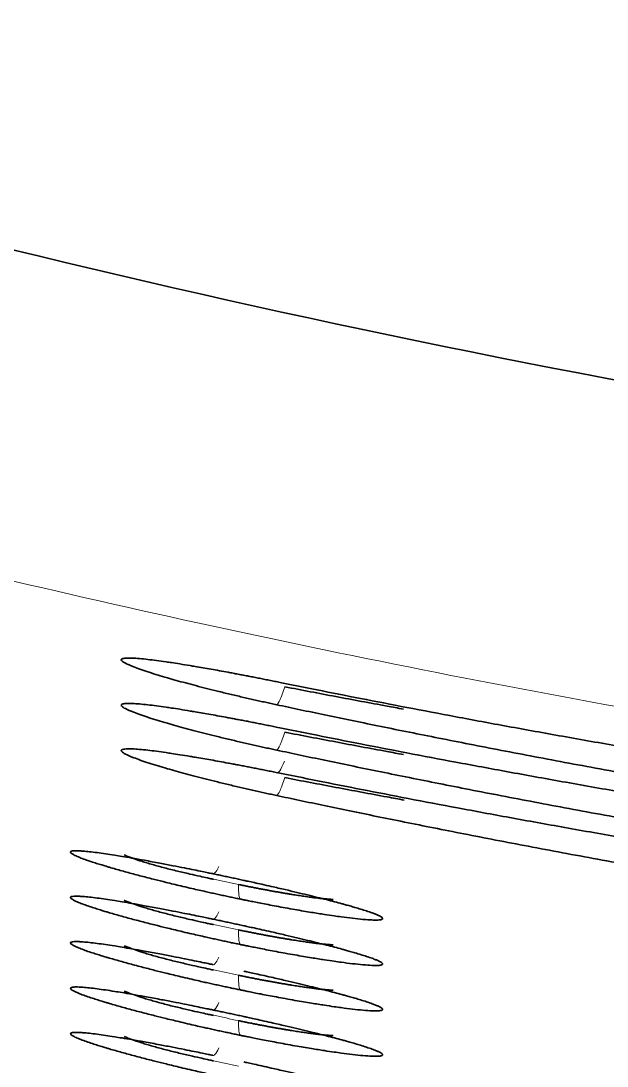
# Model space of a CAD drawing. Header units: inches. Extents: x -1096 to 3103, y -191 to 3207.
# Drawn here: x 1757.04 to 1760, y 3182.45 to 3187.72 of the extents above; entities that cross this region are included whole.
import ezdxf

# ---------------------------------------------------------------- set-up
doc = ezdxf.new("R2010")
doc.units = ezdxf.units.IN

msp = doc.modelspace()

# ---------------------------------------------------------------- linework, layer by layer
at = {"lineweight": 35}
for points, knots in [([(1752.9359, 3187.7199), (1755.8034, 3186.7921), (1760.1604, 3185.7478), (1766.0726, 3185.0488), (1770.5707, 3184.8716), (1775.0824, 3185.0456), (1781.0282, 3185.7467), (1785.4043, 3186.7916), (1788.2611, 3187.715)], [0, 0, 0, 0, 0.25, 0.375, 0.5, 0.625, 0.75, 1, 1, 1, 1]), ([(1758.3291, 3184.3878), (1758.3243, 3184.3888), (1758.3147, 3184.3907), (1758.3004, 3184.3936), (1758.2862, 3184.3964), (1758.2721, 3184.3992), (1758.2581, 3184.402), (1758.2442, 3184.4048), (1758.2304, 3184.4075), (1758.2168, 3184.4101), (1758.2032, 3184.4128), (1758.1897, 3184.4154), (1758.1764, 3184.418), (1758.1631, 3184.4205), (1758.15, 3184.423), (1758.137, 3184.4255), (1758.124, 3184.428), (1758.1112, 3184.4304), (1758.0985, 3184.4327), (1758.0752, 3184.4371), (1758.0418, 3184.4432), (1757.9993, 3184.4509), (1757.9583, 3184.4581), (1757.924, 3184.4639), (1757.8849, 3184.4705), (1757.8444, 3184.477), (1757.8042, 3184.4833), (1757.7466, 3184.4918), (1757.6728, 3184.5015), (1757.6135, 3184.5065), (1757.5806, 3184.5071), (1757.5647, 3184.5063), (1757.5549, 3184.5046), (1757.5496, 3184.5024), (1757.5475, 3184.5001), (1757.5471, 3184.4968), (1757.5507, 3184.4911), (1757.5676, 3184.4801), (1757.6009, 3184.4654), (1757.6442, 3184.4494), (1757.6856, 3184.4355), (1757.7307, 3184.4214), (1757.777, 3184.4076), (1757.824, 3184.3943), (1757.8717, 3184.3812), (1757.9225, 3184.3677), (1757.9763, 3184.3539), (1758.024, 3184.342), (1758.0639, 3184.3322), (1758.0949, 3184.3248), (1758.1256, 3184.3175), (1758.1561, 3184.3104), (1758.1864, 3184.3035), (1758.2162, 3184.2967), (1758.2456, 3184.2901), (1758.2746, 3184.2837), (1758.303, 3184.2775), (1758.3218, 3184.2735), (1758.3311, 3184.2715)], [0, 0, 0, 0, 0.005436, 0.010843, 0.016224, 0.021579, 0.026909, 0.032217, 0.037502, 0.042767, 0.048013, 0.053239, 0.058449, 0.063642, 0.06882, 0.073984, 0.079134, 0.084272, 0.089399, 0.094515, 0.112726, 0.130865, 0.148958, 0.167029, 0.17843, 0.204468, 0.227273, 0.242353, 0.301656, 0.370741, 0.401152, 0.428207, 0.451914, 0.472284, 0.48933, 0.50306, 0.533118, 0.576899, 0.634501, 0.669213, 0.701871, 0.732438, 0.760897, 0.785343, 0.809728, 0.834074, 0.858412, 0.882789, 0.895772, 0.908457, 0.920852, 0.932964, 0.9448, 0.956365, 0.967665, 0.978703, 0.989481, 1, 1, 1, 1]), ([(1782.8829, 3184.3878), (1782.8436, 3184.3798), (1782.7629, 3184.3634), (1782.6388, 3184.3386), (1782.5087, 3184.3129), (1782.3725, 3184.2862), (1782.2304, 3184.2587), (1782.0821, 3184.2305), (1781.9279, 3184.2014), (1781.7675, 3184.1717), (1781.6011, 3184.1413), (1781.4285, 3184.1102), (1781.2499, 3184.0786), (1781.0652, 3184.0465), (1780.8743, 3184.0139), (1780.6773, 3183.9809), (1780.4742, 3183.9476), (1780.2648, 3183.914), (1780.0493, 3183.8802), (1779.8007, 3183.842), (1779.5214, 3183.8004), (1779.2135, 3183.7562), (1778.9066, 3183.7136), (1778.6007, 3183.6728), (1778.2965, 3183.6338), (1777.9928, 3183.5963), (1777.6883, 3183.5602), (1777.3806, 3183.5254), (1777.0699, 3183.4917), (1776.7148, 3183.455), (1776.287, 3183.4135), (1775.7582, 3183.3662), (1775.1415, 3183.3168), (1774.437, 3183.268), (1773.75, 3183.2288), (1773.1237, 3183.2), (1772.601, 3183.1807), (1772.1191, 3183.1669), (1771.678, 3183.1576), (1771.2778, 3183.1519), (1770.9184, 3183.149), (1770.4227, 3183.1479), (1769.704, 3183.1529), (1768.6754, 3183.1757), (1767.7482, 3183.2136), (1767.0071, 3183.2546), (1766.5363, 3183.2844), (1766.1001, 3183.3152), (1765.6984, 3183.3464), (1765.3312, 3183.3772), (1764.9985, 3183.407), (1764.7002, 3183.4352), (1764.3593, 3183.469), (1763.9474, 3183.5123), (1763.4365, 3183.57), (1762.9504, 3183.6292), (1762.5068, 3183.6867), (1762.1234, 3183.7388), (1761.743, 3183.7929), (1761.3748, 3183.8476), (1761.0225, 3183.9021), (1760.6898, 3183.9554), (1760.3714, 3184.0082), (1760.0672, 3184.0603), (1759.7771, 3184.1113), (1759.5013, 3184.1612), (1759.2396, 3184.2097), (1758.9921, 3184.2567), (1758.7586, 3184.3019), (1758.5391, 3184.3453), (1758.3976, 3184.3739), (1758.3291, 3184.3878)], [0, 0, 0, 0, 0.004888, 0.010022, 0.015403, 0.021031, 0.026905, 0.033025, 0.039392, 0.046005, 0.052865, 0.059971, 0.067324, 0.074923, 0.082769, 0.090862, 0.099202, 0.10779, 0.116624, 0.125707, 0.138346, 0.150935, 0.163477, 0.175969, 0.188412, 0.200701, 0.213106, 0.225628, 0.238267, 0.251022, 0.268931, 0.290391, 0.315397, 0.34394, 0.376008, 0.398804, 0.419938, 0.439414, 0.457236, 0.473408, 0.487931, 0.500807, 0.533485, 0.575049, 0.625509, 0.645958, 0.665018, 0.68269, 0.698974, 0.713867, 0.727371, 0.739482, 0.750201, 0.768924, 0.789718, 0.812584, 0.828351, 0.844011, 0.859564, 0.875009, 0.889228, 0.902878, 0.915957, 0.928464, 0.9404, 0.951764, 0.962556, 0.972775, 0.982422, 0.991497, 1, 1, 1, 1]), ([(1758.3722, 3184.3618), (1758.415, 3184.3536), (1758.5007, 3184.3371), (1758.6295, 3184.3127), (1758.7585, 3184.2885), (1758.872, 3184.2674), (1758.9426, 3184.2544), (1758.9701, 3184.2493)], [0, 0, 0, 0, 0.215056, 0.430462, 0.646219, 0.862327, 1, 1, 1, 1]), ([(1758.3291, 3184.1589), (1758.3243, 3184.1598), (1758.3147, 3184.1618), (1758.3004, 3184.1646), (1758.2862, 3184.1675), (1758.2721, 3184.1703), (1758.2581, 3184.1731), (1758.2442, 3184.1758), (1758.2304, 3184.1785), (1758.2168, 3184.1812), (1758.2032, 3184.1839), (1758.1897, 3184.1865), (1758.1764, 3184.1891), (1758.1631, 3184.1916), (1758.15, 3184.1941), (1758.137, 3184.1966), (1758.124, 3184.199), (1758.1112, 3184.2014), (1758.0985, 3184.2038), (1758.0752, 3184.2082), (1758.0418, 3184.2143), (1757.9993, 3184.2219), (1757.9583, 3184.2291), (1757.924, 3184.235), (1757.8849, 3184.2415), (1757.8444, 3184.2481), (1757.8042, 3184.2543), (1757.7466, 3184.2629), (1757.6728, 3184.2725), (1757.6135, 3184.2776), (1757.5806, 3184.2782), (1757.5647, 3184.2774), (1757.5549, 3184.2757), (1757.5496, 3184.2735), (1757.5475, 3184.2711), (1757.5471, 3184.2679), (1757.5507, 3184.2622), (1757.5676, 3184.2512), (1757.6009, 3184.2365), (1757.6442, 3184.2205), (1757.6856, 3184.2066), (1757.7307, 3184.1924), (1757.777, 3184.1787), (1757.824, 3184.1654), (1757.8717, 3184.1523), (1757.9225, 3184.1388), (1757.9763, 3184.1249), (1758.024, 3184.113), (1758.0639, 3184.1033), (1758.0949, 3184.0959), (1758.1256, 3184.0886), (1758.1561, 3184.0815), (1758.1864, 3184.0745), (1758.2162, 3184.0678), (1758.2456, 3184.0612), (1758.2746, 3184.0548), (1758.303, 3184.0486), (1758.3218, 3184.0445), (1758.3311, 3184.0425)], [0, 0, 0, 0, 0.005436, 0.010843, 0.016224, 0.021579, 0.026909, 0.032217, 0.037502, 0.042767, 0.048013, 0.053239, 0.058449, 0.063642, 0.06882, 0.073984, 0.079134, 0.084272, 0.089399, 0.094515, 0.112726, 0.130865, 0.148958, 0.167029, 0.17843, 0.204468, 0.227273, 0.242353, 0.301656, 0.370741, 0.401152, 0.428207, 0.451914, 0.472284, 0.48933, 0.50306, 0.533118, 0.576899, 0.634501, 0.669213, 0.701871, 0.732438, 0.760897, 0.785343, 0.809728, 0.834074, 0.858412, 0.882789, 0.895772, 0.908457, 0.920852, 0.932964, 0.9448, 0.956365, 0.967665, 0.978703, 0.989481, 1, 1, 1, 1]), ([(1758.3311, 3184.2715), (1758.3705, 3184.2631), (1758.4511, 3184.2459), (1758.5752, 3184.2199), (1758.7053, 3184.1929), (1758.8414, 3184.165), (1758.9836, 3184.1361), (1759.1318, 3184.1065), (1759.286, 3184.076), (1759.4464, 3184.0448), (1759.6128, 3184.013), (1759.7853, 3183.9804), (1759.9639, 3183.9473), (1760.1486, 3183.9137), (1760.3395, 3183.8796), (1760.5365, 3183.845), (1760.7396, 3183.8101), (1760.9489, 3183.7749), (1761.1643, 3183.7395), (1761.4129, 3183.6996), (1761.6923, 3183.6561), (1762, 3183.6099), (1762.3069, 3183.5654), (1762.6128, 3183.5228), (1762.9169, 3183.482), (1763.2206, 3183.4429), (1763.5251, 3183.4054), (1763.8327, 3183.3691), (1764.1434, 3183.3342), (1764.4984, 3183.2961), (1764.926, 3183.2531), (1765.4547, 3183.2044), (1766.0713, 3183.1536), (1766.7757, 3183.1036), (1767.4625, 3183.0635), (1768.0887, 3183.0343), (1768.6114, 3183.0147), (1769.0931, 3183.0007), (1769.5341, 3182.9913), (1769.9342, 3182.9856), (1770.2936, 3182.9828), (1770.7892, 3182.9816), (1771.5078, 3182.9866), (1772.5361, 3183.0096), (1773.4632, 3183.048), (1774.2041, 3183.0899), (1774.6748, 3183.1203), (1775.1109, 3183.152), (1775.5125, 3183.184), (1775.8797, 3183.2157), (1776.2124, 3183.2464), (1776.5106, 3183.2756), (1776.8514, 3183.3106), (1777.2632, 3183.3555), (1777.7741, 3183.4155), (1778.2601, 3183.4772), (1778.7036, 3183.5371), (1779.087, 3183.5916), (1779.4673, 3183.6481), (1779.8355, 3183.7054), (1780.1877, 3183.7624), (1780.5204, 3183.8183), (1780.8388, 3183.8736), (1781.143, 3183.9281), (1781.433, 3183.9816), (1781.7088, 3184.0339), (1781.9705, 3184.0847), (1782.218, 3184.134), (1782.4515, 3184.1814), (1782.6709, 3184.2269), (1782.8125, 3184.2569), (1782.8809, 3184.2715)], [0, 0, 0, 0, 0.004887, 0.010021, 0.015401, 0.021028, 0.026902, 0.033022, 0.039388, 0.046001, 0.05286, 0.059966, 0.067319, 0.074918, 0.082764, 0.090857, 0.099197, 0.107784, 0.116619, 0.125702, 0.13834, 0.15093, 0.16347, 0.175963, 0.188406, 0.200695, 0.213101, 0.225623, 0.238261, 0.251016, 0.268923, 0.290382, 0.315388, 0.343932, 0.376002, 0.398797, 0.419931, 0.439407, 0.457229, 0.473401, 0.487924, 0.500801, 0.533479, 0.575043, 0.625504, 0.645954, 0.665015, 0.682687, 0.698971, 0.713865, 0.727368, 0.73948, 0.750198, 0.768921, 0.789715, 0.812582, 0.828349, 0.84401, 0.859563, 0.875009, 0.889228, 0.902877, 0.915956, 0.928463, 0.940399, 0.951763, 0.962555, 0.972774, 0.982421, 0.991497, 1, 1, 1, 1]), ([(1782.8829, 3184.1589), (1782.8436, 3184.1509), (1782.7629, 3184.1345), (1782.6388, 3184.1097), (1782.5087, 3184.0839), (1782.3725, 3184.0573), (1782.2304, 3184.0298), (1782.0821, 3184.0015), (1781.9279, 3183.9725), (1781.7675, 3183.9428), (1781.6011, 3183.9123), (1781.4285, 3183.8813), (1781.2499, 3183.8497), (1781.0652, 3183.8176), (1780.8743, 3183.785), (1780.6773, 3183.752), (1780.4742, 3183.7187), (1780.2648, 3183.6851), (1780.0493, 3183.6512), (1779.8007, 3183.6131), (1779.5214, 3183.5715), (1779.2135, 3183.5272), (1778.9066, 3183.4847), (1778.6007, 3183.4439), (1778.2965, 3183.4048), (1777.9928, 3183.3674), (1777.6883, 3183.3313), (1777.3806, 3183.2964), (1777.0699, 3183.2628), (1776.7148, 3183.2261), (1776.287, 3183.1845), (1775.7582, 3183.1373), (1775.1415, 3183.0879), (1774.437, 3183.0391), (1773.75, 3182.9999), (1773.1237, 3182.9711), (1772.601, 3182.9518), (1772.1191, 3182.9379), (1771.678, 3182.9286), (1771.2778, 3182.9229), (1770.9184, 3182.9201), (1770.4227, 3182.9189), (1769.704, 3182.924), (1768.6754, 3182.9467), (1767.7482, 3182.9847), (1767.0071, 3183.0257), (1766.5363, 3183.0555), (1766.1001, 3183.0863), (1765.6984, 3183.1175), (1765.3312, 3183.1482), (1764.9985, 3183.178), (1764.7002, 3183.2063), (1764.3593, 3183.2401), (1763.9474, 3183.2834), (1763.4365, 3183.3411), (1762.9504, 3183.4003), (1762.5068, 3183.4577), (1762.1234, 3183.5099), (1761.743, 3183.564), (1761.3748, 3183.6187), (1761.0225, 3183.6732), (1760.6898, 3183.7265), (1760.3714, 3183.7793), (1760.0672, 3183.8313), (1759.7771, 3183.8824), (1759.5013, 3183.9323), (1759.2396, 3183.9808), (1758.9921, 3184.0277), (1758.7586, 3184.073), (1758.5391, 3184.1164), (1758.3976, 3184.145), (1758.3291, 3184.1589)], [0, 0, 0, 0, 0.004888, 0.010022, 0.015403, 0.021031, 0.026905, 0.033025, 0.039392, 0.046005, 0.052865, 0.059971, 0.067324, 0.074923, 0.082769, 0.090862, 0.099202, 0.10779, 0.116624, 0.125707, 0.138346, 0.150935, 0.163477, 0.175969, 0.188412, 0.200701, 0.213106, 0.225628, 0.238267, 0.251022, 0.268931, 0.290391, 0.315397, 0.34394, 0.376008, 0.398804, 0.419938, 0.439414, 0.457236, 0.473408, 0.487931, 0.500807, 0.533485, 0.575049, 0.625509, 0.645958, 0.665018, 0.68269, 0.698974, 0.713867, 0.727371, 0.739482, 0.750201, 0.768924, 0.789718, 0.812584, 0.828351, 0.844011, 0.859564, 0.875009, 0.889228, 0.902878, 0.915957, 0.928464, 0.9404, 0.951764, 0.962556, 0.972775, 0.982422, 0.991497, 1, 1, 1, 1]), ([(1758.3722, 3184.1329), (1758.415, 3184.1246), (1758.5007, 3184.1082), (1758.6295, 3184.0838), (1758.7585, 3184.0596), (1758.872, 3184.0384), (1758.9426, 3184.0254), (1758.9701, 3184.0204)], [0, 0, 0, 0, 0.215056, 0.430462, 0.646219, 0.862327, 1, 1, 1, 1]), ([(1758.3291, 3183.9299), (1758.3243, 3183.9309), (1758.3147, 3183.9328), (1758.3004, 3183.9357), (1758.2862, 3183.9386), (1758.2721, 3183.9414), (1758.2581, 3183.9441), (1758.2442, 3183.9469), (1758.2304, 3183.9496), (1758.2168, 3183.9523), (1758.2032, 3183.9549), (1758.1897, 3183.9575), (1758.1764, 3183.9601), (1758.1631, 3183.9627), (1758.15, 3183.9652), (1758.137, 3183.9677), (1758.124, 3183.9701), (1758.1112, 3183.9725), (1758.0985, 3183.9749), (1758.0752, 3183.9792), (1758.0418, 3183.9854), (1757.9993, 3183.993), (1757.9583, 3184.0002), (1757.924, 3184.006), (1757.8849, 3184.0126), (1757.8444, 3184.0192), (1757.8042, 3184.0254), (1757.7466, 3184.0339), (1757.6728, 3184.0436), (1757.6135, 3184.0487), (1757.5806, 3184.0493), (1757.5647, 3184.0484), (1757.5549, 3184.0467), (1757.5496, 3184.0446), (1757.5475, 3184.0422), (1757.5471, 3184.0389), (1757.5507, 3184.0333), (1757.5676, 3184.0222), (1757.6009, 3184.0075), (1757.6442, 3183.9916), (1757.6856, 3183.9776), (1757.7307, 3183.9635), (1757.777, 3183.9498), (1757.824, 3183.9364), (1757.8717, 3183.9233), (1757.9225, 3183.9098), (1757.9763, 3183.896), (1758.024, 3183.8841), (1758.0639, 3183.8744), (1758.0949, 3183.867), (1758.1256, 3183.8597), (1758.1561, 3183.8526), (1758.1864, 3183.8456), (1758.2162, 3183.8388), (1758.2456, 3183.8323), (1758.2746, 3183.8259), (1758.303, 3183.8197), (1758.3218, 3183.8156), (1758.3311, 3183.8136)], [0, 0, 0, 0, 0.005436, 0.010843, 0.016224, 0.021579, 0.026909, 0.032217, 0.037502, 0.042767, 0.048013, 0.053239, 0.058449, 0.063642, 0.06882, 0.073984, 0.079134, 0.084272, 0.089399, 0.094515, 0.112726, 0.130865, 0.148958, 0.167029, 0.17843, 0.204468, 0.227273, 0.242353, 0.301656, 0.370741, 0.401152, 0.428207, 0.451914, 0.472284, 0.48933, 0.50306, 0.533118, 0.576899, 0.634501, 0.669213, 0.701871, 0.732438, 0.760897, 0.785343, 0.809728, 0.834074, 0.858412, 0.882789, 0.895772, 0.908457, 0.920852, 0.932964, 0.9448, 0.956365, 0.967665, 0.978703, 0.989481, 1, 1, 1, 1]), ([(1758.3311, 3184.0425), (1758.3705, 3184.0342), (1758.4511, 3184.017), (1758.5752, 3183.991), (1758.7053, 3183.964), (1758.8414, 3183.936), (1758.9836, 3183.9072), (1759.1318, 3183.8776), (1759.286, 3183.8471), (1759.4464, 3183.8159), (1759.6128, 3183.784), (1759.7853, 3183.7515), (1759.9639, 3183.7184), (1760.1486, 3183.6847), (1760.3395, 3183.6506), (1760.5365, 3183.6161), (1760.7396, 3183.5812), (1760.9489, 3183.546), (1761.1643, 3183.5106), (1761.4129, 3183.4707), (1761.6923, 3183.4272), (1762, 3183.3809), (1762.3069, 3183.3365), (1762.6128, 3183.2938), (1762.9169, 3183.2531), (1763.2206, 3183.214), (1763.5251, 3183.1765), (1763.8327, 3183.1402), (1764.1434, 3183.1052), (1764.4984, 3183.0672), (1764.926, 3183.0242), (1765.4547, 3182.9755), (1766.0713, 3182.9247), (1766.7757, 3182.8746), (1767.4625, 3182.8346), (1768.0887, 3182.8053), (1768.6114, 3182.7857), (1769.0931, 3182.7718), (1769.5341, 3182.7624), (1769.9342, 3182.7567), (1770.2936, 3182.7538), (1770.7892, 3182.7527), (1771.5078, 3182.7577), (1772.5361, 3182.7806), (1773.4632, 3182.8191), (1774.2041, 3182.8609), (1774.6748, 3182.8914), (1775.1109, 3182.923), (1775.5125, 3182.9551), (1775.8797, 3182.9868), (1776.2124, 3183.0175), (1776.5106, 3183.0467), (1776.8514, 3183.0817), (1777.2632, 3183.1266), (1777.7741, 3183.1866), (1778.2601, 3183.2482), (1778.7036, 3183.3082), (1779.087, 3183.3626), (1779.4673, 3183.4192), (1779.8355, 3183.4764), (1780.1877, 3183.5335), (1780.5204, 3183.5893), (1780.8388, 3183.6446), (1781.143, 3183.6992), (1781.433, 3183.7527), (1781.7088, 3183.8049), (1781.9705, 3183.8558), (1782.218, 3183.905), (1782.4515, 3183.9525), (1782.6709, 3183.998), (1782.8125, 3184.028), (1782.8809, 3184.0425)], [0, 0, 0, 0, 0.004887, 0.010021, 0.015401, 0.021028, 0.026902, 0.033022, 0.039388, 0.046001, 0.05286, 0.059966, 0.067319, 0.074918, 0.082764, 0.090857, 0.099197, 0.107784, 0.116619, 0.125702, 0.13834, 0.15093, 0.16347, 0.175963, 0.188406, 0.200695, 0.213101, 0.225623, 0.238261, 0.251016, 0.268923, 0.290382, 0.315388, 0.343932, 0.376002, 0.398797, 0.419931, 0.439407, 0.457229, 0.473401, 0.487924, 0.500801, 0.533479, 0.575043, 0.625504, 0.645954, 0.665015, 0.682687, 0.698971, 0.713865, 0.727368, 0.73948, 0.750198, 0.768921, 0.789715, 0.812582, 0.828349, 0.84401, 0.859563, 0.875009, 0.889228, 0.902877, 0.915956, 0.928463, 0.940399, 0.951763, 0.962555, 0.972774, 0.982421, 0.991497, 1, 1, 1, 1]), ([(1782.8829, 3183.9299), (1782.844, 3183.922), (1782.7642, 3183.9059), (1782.6414, 3183.8813), (1782.5126, 3183.8558), (1782.3777, 3183.8294), (1782.2366, 3183.8021), (1782.0895, 3183.7741), (1781.9363, 3183.7452), (1781.777, 3183.7156), (1781.6115, 3183.6854), (1781.4399, 3183.6545), (1781.2621, 3183.623), (1781.0782, 3183.5911), (1780.8881, 3183.5586), (1780.6919, 3183.5257), (1780.4895, 3183.4924), (1780.2809, 3183.4589), (1780.0661, 3183.4251), (1779.8185, 3183.3871), (1779.5403, 3183.3456), (1779.2339, 3183.3014), (1778.9284, 3183.259), (1778.6237, 3183.2182), (1778.3207, 3183.1791), (1778.0181, 3183.1417), (1777.7144, 3183.1056), (1777.4079, 3183.0706), (1777.0985, 3183.0369), (1776.7451, 3183.0002), (1776.3192, 3182.9586), (1775.7924, 3182.9112), (1775.1773, 3182.8615), (1774.4738, 3182.8124), (1773.788, 3182.7728), (1773.163, 3182.7437), (1772.6416, 3182.7241), (1772.1605, 3182.71), (1771.7197, 3182.7004), (1771.3192, 3182.6945), (1770.9591, 3182.6914), (1770.4635, 3182.6899), (1769.7449, 3182.6945), (1768.7154, 3182.7166), (1767.7868, 3182.754), (1767.0443, 3182.7947), (1766.5731, 3182.8242), (1766.1361, 3182.8548), (1765.7335, 3182.8858), (1765.3652, 3182.9165), (1765.0313, 3182.9461), (1764.7317, 3182.9743), (1764.3894, 3183.0081), (1763.976, 3183.0512), (1763.4632, 3183.1089), (1762.975, 3183.1681), (1762.5294, 3183.2256), (1762.1442, 3183.2778), (1761.7621, 3183.332), (1761.3925, 3183.3868), (1761.0389, 3183.4414), (1760.705, 3183.4949), (1760.3854, 3183.5478), (1760.0799, 3183.6), (1759.7885, 3183.6513), (1759.5111, 3183.7015), (1759.2478, 3183.7503), (1758.9984, 3183.7976), (1758.7629, 3183.8432), (1758.5414, 3183.887), (1758.3984, 3183.9159), (1758.3291, 3183.9299)], [0, 0, 0, 0, 0.004832, 0.009913, 0.015242, 0.020819, 0.026645, 0.03272, 0.039043, 0.045615, 0.052435, 0.059504, 0.066822, 0.074387, 0.082202, 0.090264, 0.098574, 0.107133, 0.115938, 0.124992, 0.13757, 0.150102, 0.162587, 0.175026, 0.187417, 0.199675, 0.212042, 0.224519, 0.237106, 0.249801, 0.267618, 0.289, 0.313942, 0.34244, 0.374492, 0.397209, 0.418289, 0.437735, 0.455548, 0.471729, 0.486278, 0.499196, 0.531801, 0.573387, 0.623994, 0.644447, 0.663527, 0.681228, 0.697549, 0.712486, 0.726037, 0.738202, 0.74898, 0.767751, 0.788621, 0.811589, 0.82743, 0.843161, 0.858783, 0.874294, 0.888558, 0.902253, 0.915379, 0.927939, 0.939931, 0.951357, 0.962218, 0.972512, 0.98224, 0.991403, 1, 1, 1, 1]), ([(1758.3722, 3183.9039), (1758.4151, 3183.8957), (1758.5009, 3183.8792), (1758.6297, 3183.8548), (1758.7588, 3183.8305), (1758.8736, 3183.8092), (1758.9453, 3183.796), (1758.9738, 3183.7907)], [0, 0, 0, 0, 0.21391, 0.428161, 0.642751, 0.857682, 1, 1, 1, 1]), ([(1758.3311, 3183.8136), (1758.37, 3183.8053), (1758.4498, 3183.7884), (1758.5726, 3183.7626), (1758.7015, 3183.7358), (1758.8364, 3183.7081), (1758.9774, 3183.6795), (1759.1245, 3183.6501), (1759.2777, 3183.6198), (1759.4371, 3183.5888), (1759.6025, 3183.5571), (1759.7741, 3183.5248), (1759.9519, 3183.4918), (1760.1358, 3183.4583), (1760.3258, 3183.4242), (1760.522, 3183.3898), (1760.7244, 3183.355), (1760.933, 3183.3199), (1761.1477, 3183.2845), (1761.3953, 3183.2447), (1761.6735, 3183.2013), (1761.9798, 3183.1552), (1762.2853, 3183.1108), (1762.5899, 3183.0682), (1762.8929, 3183.0274), (1763.1955, 3182.9884), (1763.4991, 3182.9508), (1763.8056, 3182.9144), (1764.115, 3182.8794), (1764.4683, 3182.8414), (1764.8941, 3182.7983), (1765.4208, 3182.7494), (1766.0358, 3182.6984), (1766.7392, 3182.648), (1767.4248, 3182.6076), (1768.0498, 3182.578), (1768.5711, 3182.5581), (1769.0521, 3182.5438), (1769.4928, 3182.5342), (1769.8931, 3182.5282), (1770.2531, 3182.5251), (1770.7487, 3182.5237), (1771.4672, 3182.5282), (1772.4964, 3182.5505), (1773.4248, 3182.5884), (1774.1672, 3182.6299), (1774.6383, 3182.6601), (1775.0752, 3182.6915), (1775.4777, 3182.7234), (1775.8459, 3182.7549), (1776.1798, 3182.7855), (1776.4793, 3182.8146), (1776.8215, 3182.8496), (1777.2348, 3182.8944), (1777.7476, 3182.9543), (1778.2357, 3183.016), (1778.6812, 3183.076), (1779.0663, 3183.1305), (1779.4483, 3183.1872), (1779.818, 3183.2446), (1780.1715, 3183.3017), (1780.5053, 3183.3577), (1780.8249, 3183.4131), (1781.1304, 3183.4678), (1781.4218, 3183.5215), (1781.6991, 3183.5741), (1781.9624, 3183.6252), (1782.2118, 3183.6748), (1782.4472, 3183.7227), (1782.6687, 3183.7686), (1782.8117, 3183.7989), (1782.8809, 3183.8136)], [0, 0, 0, 0, 0.004832, 0.009913, 0.015242, 0.02082, 0.026646, 0.032721, 0.039044, 0.045616, 0.052436, 0.059505, 0.066822, 0.074388, 0.082202, 0.090265, 0.098575, 0.107133, 0.115939, 0.124992, 0.13757, 0.150102, 0.162588, 0.175027, 0.187419, 0.199677, 0.212045, 0.224522, 0.237109, 0.249804, 0.267621, 0.289003, 0.313945, 0.342444, 0.374497, 0.397214, 0.418294, 0.43774, 0.455553, 0.471735, 0.486284, 0.499202, 0.531808, 0.573394, 0.623999, 0.644455, 0.663535, 0.681238, 0.697558, 0.712495, 0.726046, 0.738209, 0.748985, 0.767757, 0.788627, 0.811595, 0.827436, 0.843167, 0.858788, 0.874299, 0.888563, 0.902258, 0.915385, 0.927944, 0.939936, 0.951362, 0.962221, 0.972515, 0.982242, 0.991404, 1, 1, 1, 1]), ([(1758.0065, 3183.4197), (1757.9998, 3183.4211), (1757.9828, 3183.4246), (1757.9524, 3183.4309), (1757.9122, 3183.4391), (1757.8627, 3183.4491), (1757.8045, 3183.4606), (1757.7363, 3183.4737), (1757.6666, 3183.4866), (1757.6034, 3183.4978), (1757.5539, 3183.5062), (1757.4926, 3183.5162), (1757.4203, 3183.5268), (1757.3649, 3183.5329), (1757.3294, 3183.535), (1757.3088, 3183.5351), (1757.2959, 3183.5331), (1757.291, 3183.5298), (1757.2916, 3183.5254), (1757.2983, 3183.5195), (1757.313, 3183.5114), (1757.3353, 3183.5017), (1757.3632, 3183.4912), (1757.3924, 3183.4812), (1757.4208, 3183.472), (1757.4467, 3183.4639), (1757.4686, 3183.4573), (1757.4917, 3183.4504), (1757.518, 3183.4428), (1757.5497, 3183.4339), (1757.5821, 3183.425), (1757.6151, 3183.4161), (1757.6484, 3183.4072), (1757.6819, 3183.3986), (1757.7231, 3183.3881), (1757.7774, 3183.3745), (1757.837, 3183.3602), (1757.8904, 3183.3476), (1757.9298, 3183.3386), (1757.9622, 3183.3313), (1757.9815, 3183.3269), (1757.99, 3183.3251)], [0, 0, 0, 0, 0.008784, 0.022012, 0.039639, 0.061609, 0.087958, 0.118751, 0.157481, 0.190776, 0.218565, 0.240781, 0.300853, 0.366289, 0.389903, 0.429716, 0.465034, 0.493523, 0.521548, 0.55222, 0.585556, 0.621544, 0.652763, 0.680085, 0.70348, 0.722896, 0.738289, 0.749628, 0.76907, 0.788051, 0.806559, 0.824584, 0.842116, 0.859149, 0.875676, 0.903109, 0.936897, 0.957449, 0.974805, 0.988984, 1, 1, 1, 1]), ([(1758.0127, 3183.3914), (1758.01, 3183.3919), (1757.9997, 3183.3941), (1757.9768, 3183.3991), (1757.9393, 3183.4073), (1757.8881, 3183.4189), (1757.8393, 3183.4304), (1757.7972, 3183.4407), (1757.7653, 3183.4489), (1757.7342, 3183.4572), (1757.7043, 3183.4656), (1757.6763, 3183.4739), (1757.6449, 3183.4837), (1757.6069, 3183.4964), (1757.579, 3183.5069), (1757.5651, 3183.5128), (1757.5624, 3183.514)], [0, 0, 0, 0, 0.013057, 0.050701, 0.112969, 0.200011, 0.312143, 0.372954, 0.435337, 0.499247, 0.564626, 0.631402, 0.695873, 0.8052, 0.958564, 1, 1, 1, 1]), ([(1758.1649, 3183.3859), (1758.1604, 3183.3869), (1758.1514, 3183.3889), (1758.1379, 3183.3918), (1758.1245, 3183.3947), (1758.1112, 3183.3975), (1758.0979, 3183.4004), (1758.0846, 3183.4032), (1758.0714, 3183.406), (1758.0583, 3183.4088), (1758.0453, 3183.4116), (1758.0323, 3183.4143), (1758.0194, 3183.417), (1758.0108, 3183.4188), (1758.0065, 3183.4197)], [0, 0, 0, 0, 0.085545, 0.170635, 0.255295, 0.339549, 0.423419, 0.50693, 0.590098, 0.672905, 0.755323, 0.837327, 0.918894, 1, 1, 1, 1]), ([(1758.148, 3183.2913), (1758.1541, 3183.29), (1758.1679, 3183.2871), (1758.1912, 3183.2824), (1758.2194, 3183.2768), (1758.2522, 3183.2703), (1758.2895, 3183.2631), (1758.331, 3183.2552), (1758.3764, 3183.2468), (1758.4366, 3183.2361), (1758.5035, 3183.2247), (1758.5688, 3183.2144), (1758.6178, 3183.2071), (1758.6657, 3183.2004), (1758.716, 3183.194), (1758.7689, 3183.1885), (1758.8077, 3183.1858), (1758.8329, 3183.1854), (1758.8477, 3183.186), (1758.8569, 3183.1872), (1758.862, 3183.1888), (1758.8645, 3183.1904), (1758.8653, 3183.1918), (1758.8656, 3183.1936), (1758.8648, 3183.1959), (1758.8612, 3183.1995), (1758.8545, 3183.2037), (1758.8444, 3183.2088), (1758.8304, 3183.2148), (1758.811, 3183.2222), (1758.7859, 3183.2308), (1758.7564, 3183.2401), (1758.7279, 3183.2487), (1758.7018, 3183.2563), (1758.6795, 3183.2625), (1758.6542, 3183.2695), (1758.6227, 3183.2779), (1758.5814, 3183.2886), (1758.5359, 3183.3001), (1758.4864, 3183.3123), (1758.4321, 3183.3254), (1758.3712, 3183.3397), (1758.3118, 3183.3533), (1758.2592, 3183.3651), (1758.22, 3183.3738), (1758.1895, 3183.3806), (1758.1721, 3183.3844), (1758.1649, 3183.3859)], [0, 0, 0, 0, 0.007927, 0.018047, 0.030341, 0.044774, 0.061331, 0.080032, 0.100901, 0.123961, 0.165411, 0.200215, 0.228296, 0.249582, 0.288168, 0.330442, 0.376231, 0.405367, 0.430757, 0.452472, 0.470562, 0.485045, 0.495918, 0.503183, 0.521674, 0.541199, 0.561766, 0.583382, 0.606044, 0.629763, 0.659938, 0.686474, 0.70932, 0.72842, 0.743728, 0.755212, 0.778105, 0.801942, 0.826697, 0.85234, 0.878837, 0.907003, 0.938891, 0.960077, 0.977306, 0.990609, 1, 1, 1, 1]), ([(1758.6157, 3183.2897), (1758.6147, 3183.2897), (1758.6115, 3183.2898), (1758.6059, 3183.2901), (1758.5986, 3183.2905), (1758.5908, 3183.2911), (1758.5824, 3183.2918), (1758.5735, 3183.2926), (1758.564, 3183.2935), (1758.5539, 3183.2945), (1758.5434, 3183.2957), (1758.5322, 3183.297), (1758.5205, 3183.2985), (1758.5083, 3183.3001), (1758.4955, 3183.3018), (1758.4823, 3183.3036), (1758.4684, 3183.3056), (1758.4541, 3183.3077), (1758.4393, 3183.3099), (1758.4239, 3183.3123), (1758.4081, 3183.3148), (1758.3918, 3183.3175), (1758.3749, 3183.3203), (1758.3576, 3183.3232), (1758.3399, 3183.3263), (1758.3217, 3183.3295), (1758.303, 3183.3329), (1758.2839, 3183.3364), (1758.2644, 3183.34), (1758.2445, 3183.3438), (1758.2241, 3183.3477), (1758.2034, 3183.3518), (1758.1823, 3183.356), (1758.1608, 3183.3604), (1758.1464, 3183.3634), (1758.1391, 3183.3649)], [0, 0, 0, 0, 0.014362, 0.042311, 0.070465, 0.098822, 0.12738, 0.156139, 0.185094, 0.214243, 0.243581, 0.273106, 0.302811, 0.332694, 0.362749, 0.392974, 0.423364, 0.453916, 0.484627, 0.515494, 0.546517, 0.577695, 0.60903, 0.640522, 0.672177, 0.704, 0.735996, 0.768172, 0.800541, 0.833114, 0.865914, 0.898984, 0.932371, 0.966064, 1, 1, 1, 1]), ([(1758.0065, 3183.1907), (1757.9998, 3183.1921), (1757.9828, 3183.1957), (1757.9524, 3183.202), (1757.9122, 3183.2102), (1757.8627, 3183.2202), (1757.8045, 3183.2316), (1757.7363, 3183.2447), (1757.6666, 3183.2576), (1757.6034, 3183.2689), (1757.5539, 3183.2773), (1757.4926, 3183.2873), (1757.4203, 3183.2979), (1757.3649, 3183.3039), (1757.3294, 3183.3061), (1757.3088, 3183.3061), (1757.2959, 3183.3041), (1757.291, 3183.3008), (1757.2916, 3183.2965), (1757.2983, 3183.2906), (1757.313, 3183.2825), (1757.3353, 3183.2728), (1757.3632, 3183.2623), (1757.3924, 3183.2523), (1757.4208, 3183.243), (1757.4467, 3183.235), (1757.4686, 3183.2283), (1757.4917, 3183.2215), (1757.518, 3183.2139), (1757.5497, 3183.205), (1757.5821, 3183.196), (1757.6151, 3183.1871), (1757.6484, 3183.1783), (1757.6819, 3183.1696), (1757.7231, 3183.1591), (1757.7774, 3183.1456), (1757.837, 3183.1312), (1757.8904, 3183.1187), (1757.9298, 3183.1097), (1757.9622, 3183.1023), (1757.9815, 3183.098), (1757.99, 3183.0961)], [0, 0, 0, 0, 0.008784, 0.022012, 0.039639, 0.061609, 0.087958, 0.118751, 0.157481, 0.190776, 0.218565, 0.240781, 0.300853, 0.366289, 0.389903, 0.429716, 0.465034, 0.493523, 0.521548, 0.55222, 0.585556, 0.621544, 0.652763, 0.680085, 0.70348, 0.722896, 0.738289, 0.749628, 0.76907, 0.788051, 0.806559, 0.824584, 0.842116, 0.859149, 0.875676, 0.903109, 0.936897, 0.957449, 0.974805, 0.988984, 1, 1, 1, 1]), ([(1758.0127, 3183.1624), (1758.01, 3183.163), (1757.9997, 3183.1652), (1757.9768, 3183.1701), (1757.9393, 3183.1784), (1757.8881, 3183.19), (1757.8393, 3183.2015), (1757.7972, 3183.2118), (1757.7653, 3183.22), (1757.7342, 3183.2283), (1757.7043, 3183.2367), (1757.6763, 3183.2449), (1757.6449, 3183.2548), (1757.6069, 3183.2674), (1757.579, 3183.2779), (1757.5651, 3183.2838), (1757.5624, 3183.2851)], [0, 0, 0, 0, 0.013057, 0.050701, 0.112969, 0.200011, 0.312143, 0.372954, 0.435337, 0.499247, 0.564626, 0.631402, 0.695873, 0.8052, 0.958564, 1, 1, 1, 1]), ([(1757.99, 3183.3251), (1757.9946, 3183.324), (1758.0037, 3183.322), (1758.0175, 3183.319), (1758.0311, 3183.316), (1758.0446, 3183.3131), (1758.0579, 3183.3102), (1758.0712, 3183.3074), (1758.0843, 3183.3046), (1758.0973, 3183.3018), (1758.1102, 3183.2991), (1758.1229, 3183.2964), (1758.1355, 3183.2938), (1758.1438, 3183.2921), (1758.148, 3183.2913)], [0, 0, 0, 0, 0.087917, 0.174953, 0.261133, 0.346481, 0.43102, 0.514775, 0.597754, 0.67993, 0.761271, 0.841747, 0.921332, 1, 1, 1, 1]), ([(1758.1649, 3183.157), (1758.1604, 3183.158), (1758.1514, 3183.1599), (1758.1379, 3183.1628), (1758.1245, 3183.1657), (1758.1112, 3183.1686), (1758.0979, 3183.1715), (1758.0846, 3183.1743), (1758.0714, 3183.1771), (1758.0583, 3183.1799), (1758.0453, 3183.1826), (1758.0323, 3183.1854), (1758.0194, 3183.1881), (1758.0108, 3183.1898), (1758.0065, 3183.1907)], [0, 0, 0, 0, 0.085545, 0.170635, 0.255295, 0.339549, 0.423419, 0.50693, 0.590098, 0.672904, 0.755322, 0.837327, 0.918893, 1, 1, 1, 1]), ([(1758.6157, 3183.0607), (1758.6147, 3183.0608), (1758.6115, 3183.0609), (1758.6059, 3183.0611), (1758.5986, 3183.0616), (1758.5908, 3183.0621), (1758.5824, 3183.0628), (1758.5735, 3183.0636), (1758.564, 3183.0646), (1758.5539, 3183.0656), (1758.5434, 3183.0668), (1758.5322, 3183.0681), (1758.5205, 3183.0696), (1758.5083, 3183.0711), (1758.4955, 3183.0728), (1758.4823, 3183.0747), (1758.4684, 3183.0767), (1758.4541, 3183.0788), (1758.4393, 3183.081), (1758.4239, 3183.0834), (1758.4081, 3183.0859), (1758.3918, 3183.0886), (1758.3749, 3183.0914), (1758.3576, 3183.0943), (1758.3399, 3183.0974), (1758.3217, 3183.1006), (1758.303, 3183.1039), (1758.2839, 3183.1074), (1758.2644, 3183.1111), (1758.2445, 3183.1149), (1758.2241, 3183.1188), (1758.2034, 3183.1229), (1758.1823, 3183.1271), (1758.1608, 3183.1314), (1758.1464, 3183.1344), (1758.1391, 3183.1359)], [0, 0, 0, 0, 0.014362, 0.042311, 0.070465, 0.098822, 0.12738, 0.156139, 0.185094, 0.214243, 0.243581, 0.273105, 0.302811, 0.332694, 0.362749, 0.392974, 0.423364, 0.453916, 0.484627, 0.515494, 0.546517, 0.577695, 0.60903, 0.640522, 0.672177, 0.704, 0.735996, 0.768172, 0.800541, 0.833114, 0.865914, 0.898984, 0.932371, 0.966064, 1, 1, 1, 1]), ([(1758.148, 3183.0623), (1758.1541, 3183.0611), (1758.1679, 3183.0582), (1758.1912, 3183.0535), (1758.2194, 3183.0478), (1758.2522, 3183.0414), (1758.2895, 3183.0341), (1758.331, 3183.0263), (1758.3764, 3183.0179), (1758.4366, 3183.0072), (1758.5035, 3182.9958), (1758.5688, 3182.9854), (1758.6178, 3182.9781), (1758.6657, 3182.9715), (1758.716, 3182.9651), (1758.7689, 3182.9596), (1758.8077, 3182.9569), (1758.8329, 3182.9564), (1758.8477, 3182.957), (1758.8569, 3182.9583), (1758.862, 3182.9599), (1758.8645, 3182.9615), (1758.8653, 3182.9629), (1758.8656, 3182.9646), (1758.8648, 3182.967), (1758.8612, 3182.9705), (1758.8545, 3182.9748), (1758.8444, 3182.9799), (1758.8304, 3182.9858), (1758.811, 3182.9932), (1758.7859, 3183.0019), (1758.7564, 3183.0112), (1758.7279, 3183.0198), (1758.7018, 3183.0273), (1758.6795, 3183.0336), (1758.6542, 3183.0405), (1758.6227, 3183.049), (1758.5814, 3183.0597), (1758.5359, 3183.0712), (1758.4864, 3183.0834), (1758.4321, 3183.0964), (1758.3712, 3183.1108), (1758.3118, 3183.1244), (1758.2592, 3183.1362), (1758.22, 3183.1449), (1758.1895, 3183.1516), (1758.1721, 3183.1554), (1758.1649, 3183.157)], [0, 0, 0, 0, 0.007927, 0.018047, 0.030341, 0.044774, 0.061331, 0.080032, 0.100901, 0.123961, 0.165411, 0.200215, 0.228296, 0.249582, 0.288168, 0.330442, 0.376231, 0.405367, 0.430757, 0.452472, 0.470562, 0.485045, 0.495918, 0.503183, 0.521674, 0.541199, 0.561766, 0.583382, 0.606044, 0.629763, 0.659938, 0.686474, 0.70932, 0.72842, 0.743728, 0.755212, 0.778105, 0.801942, 0.826697, 0.85234, 0.878837, 0.907003, 0.938891, 0.960077, 0.977306, 0.990609, 1, 1, 1, 1]), ([(1758.0065, 3182.9618), (1757.9998, 3182.9632), (1757.9828, 3182.9667), (1757.9524, 3182.973), (1757.9122, 3182.9812), (1757.8627, 3182.9912), (1757.8045, 3183.0027), (1757.7363, 3183.0158), (1757.6666, 3183.0287), (1757.6034, 3183.0399), (1757.5539, 3183.0484), (1757.4926, 3183.0583), (1757.4203, 3183.069), (1757.3649, 3183.075), (1757.3294, 3183.0772), (1757.3088, 3183.0772), (1757.2959, 3183.0752), (1757.291, 3183.0719), (1757.2916, 3183.0676), (1757.2983, 3183.0616), (1757.313, 3183.0536), (1757.3353, 3183.0439), (1757.3632, 3183.0334), (1757.3924, 3183.0233), (1757.4208, 3183.0141), (1757.4467, 3183.006), (1757.4686, 3182.9994), (1757.4917, 3182.9926), (1757.518, 3182.985), (1757.5497, 3182.976), (1757.5821, 3182.9671), (1757.6151, 3182.9582), (1757.6484, 3182.9494), (1757.6819, 3182.9407), (1757.7231, 3182.9302), (1757.7774, 3182.9167), (1757.837, 3182.9023), (1757.8904, 3182.8898), (1757.9298, 3182.8807), (1757.9622, 3182.8734), (1757.9815, 3182.8691), (1757.99, 3182.8672)], [0, 0, 0, 0, 0.008784, 0.022012, 0.039639, 0.061609, 0.087958, 0.118751, 0.157481, 0.190776, 0.218565, 0.240781, 0.300853, 0.366289, 0.389903, 0.429716, 0.465034, 0.493523, 0.521548, 0.55222, 0.585556, 0.621544, 0.652763, 0.680085, 0.70348, 0.722896, 0.738289, 0.749628, 0.76907, 0.788051, 0.806559, 0.824584, 0.842116, 0.859149, 0.875676, 0.903109, 0.936897, 0.957449, 0.974805, 0.988984, 1, 1, 1, 1]), ([(1757.99, 3183.0961), (1757.9946, 3183.0951), (1758.0037, 3183.0931), (1758.0175, 3183.0901), (1758.0311, 3183.0871), (1758.0446, 3183.0842), (1758.0579, 3183.0813), (1758.0712, 3183.0784), (1758.0843, 3183.0756), (1758.0973, 3183.0729), (1758.1102, 3183.0702), (1758.1229, 3183.0675), (1758.1355, 3183.0649), (1758.1438, 3183.0632), (1758.148, 3183.0623)], [0, 0, 0, 0, 0.087917, 0.174953, 0.261133, 0.346481, 0.43102, 0.514775, 0.597754, 0.67993, 0.761271, 0.841747, 0.921332, 1, 1, 1, 1]), ([(1758.0127, 3182.9335), (1758.01, 3182.9341), (1757.9997, 3182.9363), (1757.9768, 3182.9412), (1757.9393, 3182.9495), (1757.8881, 3182.9611), (1757.8393, 3182.9725), (1757.7972, 3182.9828), (1757.7653, 3182.991), (1757.7342, 3182.9994), (1757.7043, 3183.0078), (1757.6763, 3183.016), (1757.6449, 3183.0258), (1757.6069, 3183.0385), (1757.579, 3183.049), (1757.5651, 3183.0549), (1757.5624, 3183.0561)], [0, 0, 0, 0, 0.013057, 0.050701, 0.112969, 0.200011, 0.312143, 0.372954, 0.435337, 0.499247, 0.564626, 0.631402, 0.695873, 0.8052, 0.958564, 1, 1, 1, 1]), ([(1758.148, 3182.8334), (1758.1541, 3182.8321), (1758.1679, 3182.8293), (1758.1912, 3182.8246), (1758.2194, 3182.8189), (1758.2522, 3182.8124), (1758.2895, 3182.8052), (1758.331, 3182.7973), (1758.3764, 3182.789), (1758.4366, 3182.7782), (1758.5035, 3182.7669), (1758.5688, 3182.7565), (1758.6178, 3182.7492), (1758.6657, 3182.7425), (1758.716, 3182.7362), (1758.7689, 3182.7306), (1758.8077, 3182.728), (1758.8329, 3182.7275), (1758.8477, 3182.7281), (1758.8569, 3182.7294), (1758.862, 3182.731), (1758.8645, 3182.7326), (1758.8653, 3182.734), (1758.8656, 3182.7357), (1758.8648, 3182.7381), (1758.8612, 3182.7416), (1758.8545, 3182.7459), (1758.8444, 3182.751), (1758.8304, 3182.7569), (1758.811, 3182.7643), (1758.7859, 3182.7729), (1758.7564, 3182.7823), (1758.7279, 3182.7909), (1758.7018, 3182.7984), (1758.6795, 3182.8047), (1758.6542, 3182.8116), (1758.6227, 3182.82), (1758.5814, 3182.8308), (1758.5359, 3182.8422), (1758.4864, 3182.8545), (1758.4321, 3182.8675), (1758.3712, 3182.8818), (1758.3118, 3182.8954), (1758.2592, 3182.9073), (1758.22, 3182.916), (1758.1895, 3182.9227), (1758.1721, 3182.9265), (1758.1649, 3182.9281)], [0, 0, 0, 0, 0.007927, 0.018047, 0.030341, 0.044774, 0.061331, 0.080032, 0.100901, 0.123961, 0.165411, 0.200215, 0.228296, 0.249582, 0.288168, 0.330442, 0.376231, 0.405367, 0.430757, 0.452472, 0.470562, 0.485045, 0.495918, 0.503183, 0.521674, 0.541199, 0.561766, 0.583382, 0.606044, 0.629763, 0.659938, 0.686474, 0.70932, 0.72842, 0.743728, 0.755212, 0.778105, 0.801942, 0.826697, 0.85234, 0.878837, 0.907003, 0.938891, 0.960077, 0.977306, 0.990609, 1, 1, 1, 1]), ([(1757.99, 3182.8672), (1757.9946, 3182.8662), (1758.0037, 3182.8641), (1758.0175, 3182.8611), (1758.0311, 3182.8582), (1758.0446, 3182.8552), (1758.0579, 3182.8523), (1758.0712, 3182.8495), (1758.0843, 3182.8467), (1758.0973, 3182.8439), (1758.1102, 3182.8412), (1758.1229, 3182.8386), (1758.1355, 3182.836), (1758.1438, 3182.8342), (1758.148, 3182.8334)], [0, 0, 0, 0, 0.087917, 0.174953, 0.261133, 0.346481, 0.43102, 0.514775, 0.597754, 0.67993, 0.761271, 0.841747, 0.921332, 1, 1, 1, 1]), ([(1758.6157, 3182.8318), (1758.6147, 3182.8318), (1758.6115, 3182.8319), (1758.6059, 3182.8322), (1758.5986, 3182.8327), (1758.5908, 3182.8332), (1758.5824, 3182.8339), (1758.5735, 3182.8347), (1758.564, 3182.8356), (1758.5539, 3182.8367), (1758.5434, 3182.8379), (1758.5322, 3182.8392), (1758.5205, 3182.8406), (1758.5083, 3182.8422), (1758.4955, 3182.8439), (1758.4823, 3182.8458), (1758.4684, 3182.8477), (1758.4541, 3182.8498), (1758.4393, 3182.8521), (1758.4239, 3182.8545), (1758.4081, 3182.857), (1758.3918, 3182.8596), (1758.3749, 3182.8624), (1758.3576, 3182.8654), (1758.3399, 3182.8684), (1758.3217, 3182.8717), (1758.303, 3182.875), (1758.2839, 3182.8785), (1758.2644, 3182.8822), (1758.2445, 3182.8859), (1758.2241, 3182.8899), (1758.2034, 3182.8939), (1758.1823, 3182.8982), (1758.1608, 3182.9025), (1758.1464, 3182.9055), (1758.1391, 3182.907)], [0, 0, 0, 0, 0.014362, 0.042311, 0.070465, 0.098822, 0.12738, 0.156139, 0.185094, 0.214243, 0.243581, 0.273106, 0.302811, 0.332694, 0.362749, 0.392974, 0.423364, 0.453916, 0.484627, 0.515494, 0.546517, 0.577695, 0.60903, 0.640522, 0.672177, 0.704, 0.735996, 0.768172, 0.800541, 0.833114, 0.865914, 0.898984, 0.932371, 0.966064, 1, 1, 1, 1]), ([(1758.0065, 3182.7329), (1757.9998, 3182.7343), (1757.9828, 3182.7378), (1757.9524, 3182.7441), (1757.9122, 3182.7523), (1757.8627, 3182.7623), (1757.8045, 3182.7738), (1757.7363, 3182.7869), (1757.6666, 3182.7998), (1757.6034, 3182.811), (1757.5539, 3182.8194), (1757.4926, 3182.8294), (1757.4203, 3182.84), (1757.3649, 3182.8461), (1757.3294, 3182.8482), (1757.3088, 3182.8483), (1757.2959, 3182.8463), (1757.291, 3182.843), (1757.2916, 3182.8386), (1757.2983, 3182.8327), (1757.313, 3182.8246), (1757.3353, 3182.8149), (1757.3632, 3182.8045), (1757.3924, 3182.7944), (1757.4208, 3182.7852), (1757.4467, 3182.7771), (1757.4686, 3182.7705), (1757.4917, 3182.7636), (1757.518, 3182.756), (1757.5497, 3182.7471), (1757.5821, 3182.7382), (1757.6151, 3182.7293), (1757.6484, 3182.7204), (1757.6819, 3182.7118), (1757.7231, 3182.7013), (1757.7774, 3182.6877), (1757.837, 3182.6734), (1757.8904, 3182.6608), (1757.9298, 3182.6518), (1757.9622, 3182.6445), (1757.9815, 3182.6402), (1757.99, 3182.6383)], [0, 0, 0, 0, 0.008784, 0.022012, 0.039639, 0.061609, 0.087958, 0.118751, 0.157481, 0.190776, 0.218565, 0.240781, 0.300853, 0.366289, 0.389903, 0.429716, 0.465034, 0.493523, 0.521548, 0.55222, 0.585556, 0.621544, 0.652763, 0.680085, 0.70348, 0.722896, 0.738289, 0.749628, 0.76907, 0.788051, 0.806559, 0.824584, 0.842116, 0.859149, 0.875676, 0.903109, 0.936897, 0.957449, 0.974805, 0.988984, 1, 1, 1, 1]), ([(1758.0127, 3182.7046), (1758.01, 3182.7051), (1757.9997, 3182.7073), (1757.9768, 3182.7123), (1757.9393, 3182.7205), (1757.8881, 3182.7322), (1757.8393, 3182.7436), (1757.7972, 3182.7539), (1757.7653, 3182.7621), (1757.7342, 3182.7704), (1757.7043, 3182.7788), (1757.6763, 3182.7871), (1757.6449, 3182.7969), (1757.6069, 3182.8096), (1757.579, 3182.8201), (1757.5651, 3182.826), (1757.5624, 3182.8272)], [0, 0, 0, 0, 0.013057, 0.050701, 0.112969, 0.200011, 0.312143, 0.372954, 0.435337, 0.499247, 0.564626, 0.631402, 0.695873, 0.8052, 0.958564, 1, 1, 1, 1]), ([(1758.1649, 3182.6991), (1758.1604, 3182.7001), (1758.1514, 3182.7021), (1758.1379, 3182.705), (1758.1245, 3182.7079), (1758.1112, 3182.7107), (1758.0979, 3182.7136), (1758.0846, 3182.7164), (1758.0714, 3182.7192), (1758.0583, 3182.722), (1758.0453, 3182.7248), (1758.0323, 3182.7275), (1758.0194, 3182.7302), (1758.0108, 3182.732), (1758.0065, 3182.7329)], [0, 0, 0, 0, 0.085545, 0.170635, 0.255295, 0.339549, 0.423419, 0.50693, 0.590098, 0.672905, 0.755323, 0.837327, 0.918894, 1, 1, 1, 1]), ([(1758.148, 3182.6045), (1758.1541, 3182.6032), (1758.1679, 3182.6004), (1758.1912, 3182.5956), (1758.2194, 3182.59), (1758.2522, 3182.5835), (1758.2895, 3182.5763), (1758.331, 3182.5684), (1758.3764, 3182.56), (1758.4366, 3182.5493), (1758.5035, 3182.5379), (1758.5688, 3182.5276), (1758.6178, 3182.5203), (1758.6657, 3182.5136), (1758.716, 3182.5072), (1758.7689, 3182.5017), (1758.8077, 3182.4991), (1758.8329, 3182.4986), (1758.8477, 3182.4992), (1758.8569, 3182.5004), (1758.862, 3182.502), (1758.8645, 3182.5036), (1758.8653, 3182.505), (1758.8656, 3182.5068), (1758.8648, 3182.5091), (1758.8612, 3182.5127), (1758.8545, 3182.5169), (1758.8444, 3182.522), (1758.8304, 3182.528), (1758.811, 3182.5354), (1758.7859, 3182.544), (1758.7564, 3182.5533), (1758.7279, 3182.5619), (1758.7018, 3182.5695), (1758.6795, 3182.5757), (1758.6542, 3182.5827), (1758.6227, 3182.5911), (1758.5814, 3182.6018), (1758.5359, 3182.6133), (1758.4864, 3182.6255), (1758.4321, 3182.6386), (1758.3712, 3182.6529), (1758.3118, 3182.6665), (1758.2592, 3182.6783), (1758.22, 3182.687), (1758.1895, 3182.6938), (1758.1721, 3182.6976), (1758.1649, 3182.6991)], [0, 0, 0, 0, 0.007927, 0.018047, 0.030341, 0.044774, 0.061331, 0.080032, 0.100901, 0.123961, 0.165411, 0.200215, 0.228296, 0.249582, 0.288168, 0.330442, 0.376231, 0.405367, 0.430757, 0.452472, 0.470562, 0.485045, 0.495918, 0.503183, 0.521674, 0.541199, 0.561766, 0.583382, 0.606044, 0.629763, 0.659938, 0.686474, 0.70932, 0.72842, 0.743728, 0.755212, 0.778105, 0.801942, 0.826697, 0.85234, 0.878837, 0.907003, 0.938891, 0.960077, 0.977306, 0.990609, 1, 1, 1, 1]), ([(1758.6157, 3182.6029), (1758.6147, 3182.6029), (1758.6115, 3182.603), (1758.6059, 3182.6033), (1758.5986, 3182.6037), (1758.5908, 3182.6043), (1758.5824, 3182.605), (1758.5735, 3182.6058), (1758.564, 3182.6067), (1758.5539, 3182.6078), (1758.5434, 3182.6089), (1758.5322, 3182.6103), (1758.5205, 3182.6117), (1758.5083, 3182.6133), (1758.4955, 3182.615), (1758.4823, 3182.6168), (1758.4684, 3182.6188), (1758.4541, 3182.6209), (1758.4393, 3182.6231), (1758.4239, 3182.6255), (1758.4081, 3182.628), (1758.3918, 3182.6307), (1758.3749, 3182.6335), (1758.3576, 3182.6364), (1758.3399, 3182.6395), (1758.3217, 3182.6427), (1758.303, 3182.6461), (1758.2839, 3182.6496), (1758.2644, 3182.6532), (1758.2445, 3182.657), (1758.2241, 3182.6609), (1758.2034, 3182.665), (1758.1823, 3182.6692), (1758.1608, 3182.6736), (1758.1464, 3182.6766), (1758.1391, 3182.6781)], [0, 0, 0, 0, 0.014362, 0.042311, 0.070465, 0.098822, 0.12738, 0.156139, 0.185094, 0.214243, 0.243581, 0.273106, 0.302811, 0.332694, 0.362749, 0.392974, 0.423364, 0.453916, 0.484627, 0.515494, 0.546517, 0.577695, 0.60903, 0.640522, 0.672177, 0.704, 0.735996, 0.768172, 0.800541, 0.833114, 0.865914, 0.898984, 0.932371, 0.966064, 1, 1, 1, 1]), ([(1758.0065, 3182.5039), (1757.9998, 3182.5054), (1757.9828, 3182.5089), (1757.9524, 3182.5152), (1757.9122, 3182.5234), (1757.8627, 3182.5334), (1757.8045, 3182.5448), (1757.7363, 3182.5579), (1757.6666, 3182.5708), (1757.6034, 3182.5821), (1757.5539, 3182.5905), (1757.4926, 3182.6005), (1757.4203, 3182.6111), (1757.3649, 3182.6171), (1757.3294, 3182.6193), (1757.3088, 3182.6193), (1757.2959, 3182.6173), (1757.291, 3182.614), (1757.2916, 3182.6097), (1757.2983, 3182.6038), (1757.313, 3182.5957), (1757.3353, 3182.586), (1757.3632, 3182.5755), (1757.3924, 3182.5655), (1757.4208, 3182.5562), (1757.4467, 3182.5482), (1757.4686, 3182.5415), (1757.4917, 3182.5347), (1757.518, 3182.5271), (1757.5497, 3182.5182), (1757.5821, 3182.5092), (1757.6151, 3182.5003), (1757.6484, 3182.4915), (1757.6819, 3182.4828), (1757.7231, 3182.4723), (1757.7774, 3182.4588), (1757.837, 3182.4444), (1757.8904, 3182.4319), (1757.9298, 3182.4229), (1757.9622, 3182.4155), (1757.9815, 3182.4112), (1757.99, 3182.4093)], [0, 0, 0, 0, 0.008784, 0.022012, 0.039639, 0.061609, 0.087958, 0.118751, 0.157481, 0.190776, 0.218565, 0.240781, 0.300853, 0.366289, 0.389903, 0.429716, 0.465034, 0.493523, 0.521548, 0.55222, 0.585556, 0.621544, 0.652763, 0.680085, 0.70348, 0.722896, 0.738289, 0.749628, 0.76907, 0.788051, 0.806559, 0.824584, 0.842116, 0.859149, 0.875676, 0.903109, 0.936897, 0.957449, 0.974805, 0.988984, 1, 1, 1, 1]), ([(1758.0127, 3182.4756), (1758.01, 3182.4762), (1757.9997, 3182.4784), (1757.9768, 3182.4834), (1757.9393, 3182.4916), (1757.8881, 3182.5032), (1757.8393, 3182.5147), (1757.7972, 3182.525), (1757.7653, 3182.5332), (1757.7342, 3182.5415), (1757.7043, 3182.5499), (1757.6763, 3182.5581), (1757.6449, 3182.568), (1757.6069, 3182.5806), (1757.579, 3182.5912), (1757.5651, 3182.597), (1757.5624, 3182.5983)], [0, 0, 0, 0, 0.013057, 0.050701, 0.112969, 0.200011, 0.312143, 0.372954, 0.435337, 0.499247, 0.564626, 0.631402, 0.695873, 0.8052, 0.958564, 1, 1, 1, 1]), ([(1757.99, 3182.6383), (1757.9946, 3182.6372), (1758.0037, 3182.6352), (1758.0175, 3182.6322), (1758.0311, 3182.6292), (1758.0446, 3182.6263), (1758.0579, 3182.6234), (1758.0712, 3182.6206), (1758.0843, 3182.6178), (1758.0973, 3182.615), (1758.1102, 3182.6123), (1758.1229, 3182.6096), (1758.1355, 3182.607), (1758.1438, 3182.6053), (1758.148, 3182.6045)], [0, 0, 0, 0, 0.087917, 0.174953, 0.261133, 0.346481, 0.43102, 0.514775, 0.597754, 0.67993, 0.761271, 0.841747, 0.921332, 1, 1, 1, 1]), ([(1758.148, 3182.3755), (1758.1541, 3182.3743), (1758.1679, 3182.3714), (1758.1912, 3182.3667), (1758.2194, 3182.361), (1758.2522, 3182.3546), (1758.2895, 3182.3473), (1758.331, 3182.3395), (1758.3764, 3182.3311), (1758.4366, 3182.3204), (1758.5035, 3182.309), (1758.5688, 3182.2986), (1758.6178, 3182.2913), (1758.6657, 3182.2847), (1758.716, 3182.2783), (1758.7689, 3182.2728), (1758.8077, 3182.2701), (1758.8329, 3182.2696), (1758.8477, 3182.2702), (1758.8569, 3182.2715), (1758.862, 3182.2731), (1758.8645, 3182.2747), (1758.8653, 3182.2761), (1758.8656, 3182.2778), (1758.8648, 3182.2802), (1758.8612, 3182.2837), (1758.8545, 3182.288), (1758.8444, 3182.2931), (1758.8304, 3182.2991), (1758.811, 3182.3065), (1758.7859, 3182.3151), (1758.7564, 3182.3244), (1758.7279, 3182.333), (1758.7018, 3182.3405), (1758.6795, 3182.3468), (1758.6542, 3182.3538), (1758.6227, 3182.3622), (1758.5814, 3182.3729), (1758.5359, 3182.3844), (1758.4864, 3182.3966), (1758.4321, 3182.4096), (1758.3712, 3182.424), (1758.3118, 3182.4376), (1758.2592, 3182.4494), (1758.22, 3182.4581), (1758.1895, 3182.4648), (1758.1721, 3182.4686), (1758.1649, 3182.4702)], [0, 0, 0, 0, 0.007927, 0.018047, 0.030341, 0.044774, 0.061331, 0.080032, 0.100901, 0.123961, 0.165411, 0.200215, 0.228296, 0.249582, 0.288168, 0.330442, 0.376231, 0.405367, 0.430757, 0.452472, 0.470562, 0.485045, 0.495918, 0.503183, 0.521674, 0.541199, 0.561766, 0.583382, 0.606044, 0.629763, 0.659938, 0.686474, 0.70932, 0.72842, 0.743728, 0.755212, 0.778105, 0.801942, 0.826697, 0.85234, 0.878837, 0.907003, 0.938891, 0.960077, 0.977306, 0.990609, 1, 1, 1, 1])]:
    msp.add_open_spline(points, degree=3, knots=knots, dxfattribs=at)
at = {"lineweight": 13}
for points, knots in [([(1788.8687, 3186.1946), (1787.3948, 3185.7182), (1785.9028, 3185.2995), (1782.8914, 3184.5801), (1781.372, 3184.2793), (1778.3147, 3183.7975), (1776.7769, 3183.6164), (1773.6921, 3183.375), (1772.1451, 3183.3146), (1769.0511, 3183.3151), (1767.5041, 3183.3758), (1764.4193, 3183.6181), (1762.8815, 3183.7996), (1759.8244, 3184.2822), (1758.305, 3184.5834), (1755.2937, 3185.3036), (1753.8018, 3185.7227), (1752.328, 3186.1995)], [0, 0, 0, 0, 0.125, 0.125, 0.25, 0.25, 0.375, 0.375, 0.5, 0.5, 0.625, 0.625, 0.75, 0.75, 0.875, 0.875, 1, 1, 1, 1]), ([(1758.3722, 3184.3618), (1758.3633, 3184.3349), (1758.3469, 3184.2909), (1758.3354, 3184.2735), (1758.3311, 3184.2715)], [0, 0, 0, 0, 0.5, 1, 1, 1, 1]), ([(1758.3722, 3184.1329), (1758.3633, 3184.106), (1758.3469, 3184.062), (1758.3354, 3184.0445), (1758.3311, 3184.0425)], [0, 0, 0, 0, 0.5, 1, 1, 1, 1]), ([(1758.3708, 3183.987), (1758.3617, 3183.9646), (1758.3451, 3183.9317), (1758.3334, 3183.9262), (1758.3291, 3183.9299)], [0, 0, 0, 0, 0.508124, 1, 1, 1, 1]), ([(1758.3311, 3183.8136), (1758.3353, 3183.8156), (1758.3468, 3183.8328), (1758.3632, 3183.8766), (1758.3722, 3183.9039)], [0, 0, 0, 0, 0.491876, 1, 1, 1, 1]), ([(1758.0065, 3183.4197), (1758.0099, 3183.4167), (1758.0189, 3183.4191), (1758.0316, 3183.4406), (1758.0389, 3183.4564)], [0, 0, 0, 0, 0.47368, 1, 1, 1, 1]), ([(1758.148, 3183.2913), (1758.1446, 3183.2943), (1758.1393, 3183.3095), (1758.1384, 3183.3432), (1758.1391, 3183.3649)], [0, 0, 0, 0, 0.474729, 1, 1, 1, 1]), ([(1758.0065, 3183.1907), (1758.0099, 3183.1878), (1758.0189, 3183.1901), (1758.0316, 3183.2116), (1758.0389, 3183.2275)], [0, 0, 0, 0, 0.47368, 1, 1, 1, 1]), ([(1758.148, 3183.0623), (1758.1446, 3183.0653), (1758.1393, 3183.0806), (1758.1384, 3183.1142), (1758.1391, 3183.1359)], [0, 0, 0, 0, 0.474729, 1, 1, 1, 1]), ([(1758.0065, 3182.9618), (1758.0099, 3182.9588), (1758.0189, 3182.9612), (1758.0316, 3182.9827), (1758.0389, 3182.9986)], [0, 0, 0, 0, 0.47368, 1, 1, 1, 1]), ([(1758.148, 3182.8334), (1758.1446, 3182.8364), (1758.1393, 3182.8516), (1758.1384, 3182.8853), (1758.1391, 3182.907)], [0, 0, 0, 0, 0.474729, 1, 1, 1, 1]), ([(1758.0065, 3182.7329), (1758.0099, 3182.7299), (1758.0189, 3182.7323), (1758.0316, 3182.7538), (1758.0389, 3182.7696)], [0, 0, 0, 0, 0.47368, 1, 1, 1, 1]), ([(1758.148, 3182.6045), (1758.1446, 3182.6075), (1758.1393, 3182.6227), (1758.1384, 3182.6564), (1758.1391, 3182.6781)], [0, 0, 0, 0, 0.474729, 1, 1, 1, 1]), ([(1758.0065, 3182.5039), (1758.0099, 3182.501), (1758.0189, 3182.5033), (1758.0316, 3182.5248), (1758.0389, 3182.5407)], [0, 0, 0, 0, 0.47368, 1, 1, 1, 1])]:
    msp.add_open_spline(points, degree=3, knots=knots, dxfattribs=at)
for points in [[(1758.3291, 3184.3878), (1758.3301, 3184.387), (1758.331, 3184.3865), (1758.3321, 3184.3863)], [(1758.3291, 3184.1589), (1758.3301, 3184.1581), (1758.331, 3184.1576), (1758.3321, 3184.1574)], [(1758.0128, 3183.392), (1758.0542, 3183.3831), (1758.0966, 3183.374), (1758.1391, 3183.3649)], [(1758.0128, 3183.1631), (1758.0542, 3183.1542), (1758.0966, 3183.1451), (1758.1391, 3183.1359)], [(1758.0128, 3182.9341), (1758.0542, 3182.9252), (1758.0966, 3182.9162), (1758.1391, 3182.907)], [(1758.0128, 3182.7052), (1758.0542, 3182.6963), (1758.0966, 3182.6872), (1758.1391, 3182.6781)], [(1758.0128, 3182.4763), (1758.0542, 3182.4674), (1758.0966, 3182.4583), (1758.1391, 3182.4491)]]:
    msp.add_open_spline(points, degree=3, dxfattribs=at)

doc.saveas('drawing.dxf')
